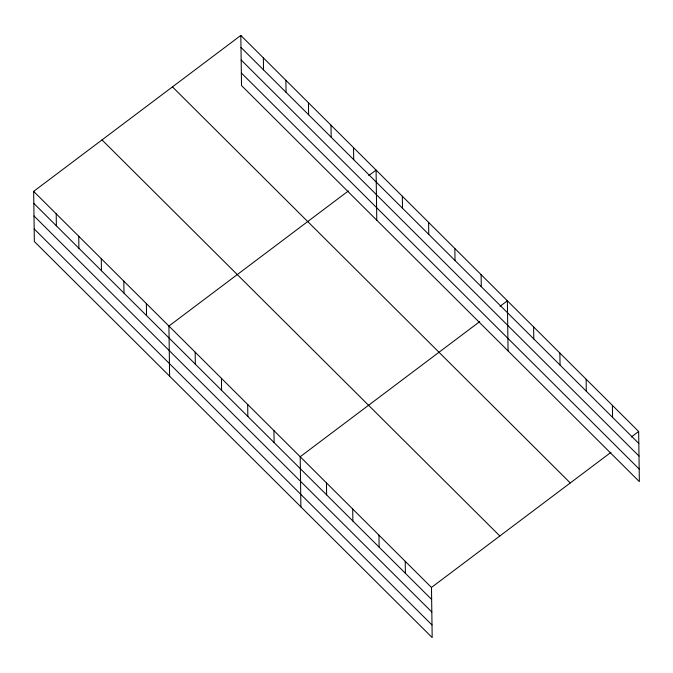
<?xml version="1.0" encoding="UTF-8"?>
<svg xmlns="http://www.w3.org/2000/svg" width="673" height="673" viewBox="0 0 673 673"><rect width="100%" height="100%" fill="white"/><g stroke="black" fill="none" stroke-linecap="round" stroke-linejoin="round"><path stroke-width="1.01" d="M33.65 191.376L431.477 587.445L432.184 637.575L34.348 241.506L33.65 191.376L240.816 35.425L638.652 431.494L639.35 481.624L241.523 85.555L240.816 35.425M348.412 190.922L168.915 326.043L169.613 376.165M368.754 175.603L376.081 170.092L376.779 220.214M479.698 321.627L300.2 456.74L300.898 506.87M500.039 306.308L507.366 300.797L508.065 350.919M431.477 587.445L610.975 452.323M631.324 437.013L638.652 431.494M240.984 47.43L638.82 443.499M241.161 60.006L638.997 456.075M241.346 72.97L639.173 469.039M172.456 86.893L570.283 482.962M102.018 139.917L499.846 535.986M33.818 203.372L431.645 599.441M33.995 215.957L431.822 612.026M34.172 228.921L432.007 624.99M612.396 405.356L612.565 417.353M586.133 379.219L586.301 391.215M559.877 353.073L560.045 365.077M533.622 326.935L533.79 338.931M481.111 274.651L481.279 286.656M454.855 248.514L455.024 260.51M428.6 222.376L428.76 234.372M402.336 196.23L402.504 208.235M405.222 561.307L405.39 573.303M378.966 535.161L379.135 547.166M353.535 147.648L353.704 159.644M352.711 509.024L352.879 521.02M330.998 125.203L331.166 137.199M326.455 482.886L326.624 494.882M308.453 102.759L308.621 114.755M285.907 80.314L286.075 92.319M273.936 430.602L274.104 442.598M263.362 57.87L263.53 69.874M247.681 404.465L247.849 416.461M221.425 378.319L221.594 390.323M195.17 352.181L195.338 364.177M146.369 303.599L146.537 315.595M123.824 281.154L123.992 293.15M101.278 258.71L101.446 270.706M78.741 236.265L78.901 248.261M56.196 213.821L56.364 225.817"/></g></svg>
